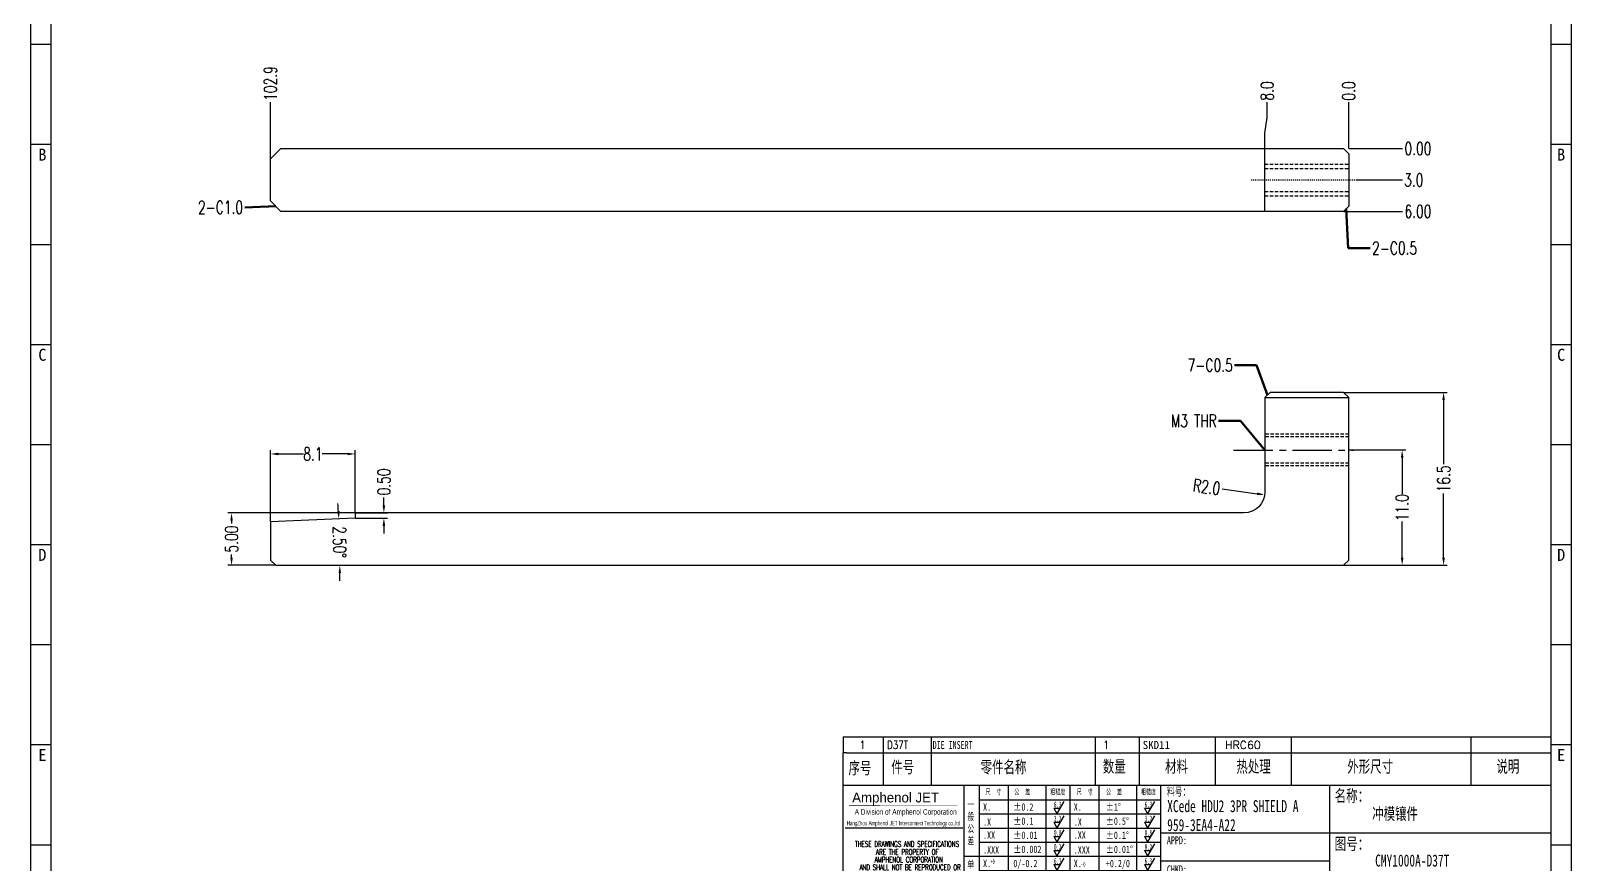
# Model space of a CAD drawing. Header units: millimetres. Extents: x -2852 to 5627, y -2271 to 1849.
# Drawn here: x -459.4 to -312.4, y -1203.4 to -1123.9 of the extents above; entities that cross this region are included whole.
import ezdxf
from ezdxf.enums import TextEntityAlignment as Align

# ---------------------------------------------------------------- set-up
doc = ezdxf.new("R2010")
doc.units = ezdxf.units.MM
doc.header["$PDSIZE"] = 3
doc.linetypes.add('CENTER2', pattern=[1.125, 0.75, -0.125, 0.125, -0.125])
doc.linetypes.add('DASHED2', pattern=[9.525, 6.35, -3.175])
for name, color, linetype in [('1', 7, 'Continuous'), ('11', 4, 'DASHED2'), ('41', 1, 'Continuous'), ('51', 1, 'CENTER2')]:
    doc.layers.add(name, color=color, linetype=linetype)
doc.styles.add('CH', font='仿宋_GB2312_0.ttf')
doc.styles.add('jet02', font='simplex.shx', dxfattribs={"width": 0.7})
doc.styles.add('SIMPLEX', font='SIMPLEX')
doc.styles.get("Standard").update_dxf_attribs({"font": '仿宋_GB2312_0.ttf', "width": 0.7})
doc.styles.add('TEXTSTYLE_1', font='TRIUMB.TTF')
doc.styles.add('TEXTSTYLE_2', font='TRIUM.TTF')
doc.styles.add('tk', font='', dxfattribs={"width": 0.7})
doc.styles.add('tk 2', font='仿宋_GB2312_0.ttf', dxfattribs={"width": 0.65})
doc.styles.add('tk 4', font='simplex.shx', dxfattribs={"width": 0.65, "bigfont": 'bigfont.shx'})
doc.styles.get('tk').set_extended_font_data('NSimSun')
doc.dimstyles.new('jet02', dxfattribs={"dimtxt": 3.5, "dimasz": 2.1, "dimexe": 1, "dimexo": 0, "dimgap": 0.5, "dimtad": 0, "dimtoh": 1, "dimdec": 3, "dimzin": 9, "dimdsep": 46, "dimtxsty": 'jet02', "dimcen": 0, "dimclrt": 256, "dimazin": 2, "dimtfac": 1, "dimtdec": 3, "dimtofl": 0, "dimtmove": 0, "dimatfit": 1, "dimfxl": 0, "dimarcsym": 0})

# ---------------------------------------------------------------- blocks, each defined once
blk = doc.blocks.new('A3-N')
at = {"layer": '1', "color": 1}
for p, q in [((0, 0), (0, 296.73)), ((0, 296.73), (420, 296.73)), ((21.82, 291.27), (21.82, 296.73)), ((49.09, 291.27), (49.09, 296.73)), ((76.36, 291.27), (76.36, 296.73)), ((103.64, 291.27), (103.64, 296.73)), ((103.64, 291.27), (103.64, 296.73)), ((103.64, 291.27), (103.64, 296.73)), ((130.91, 291.27), (130.91, 296.73)), ((158.18, 291.27), (158.18, 296.73)), ((185.45, 291.27), (185.45, 296.73)), ((212.73, 291.27), (212.73, 296.73)), ((240, 291.27), (240, 296.73)), ((267.27, 291.27), (267.27, 296.73)), ((294.55, 291.27), (294.55, 296.73)), ((321.82, 291.27), (321.82, 296.73)), ((349.09, 291.27), (349.09, 296.73)), ((376.36, 291.27), (376.36, 296.73)), ((403.64, 291.27), (403.64, 296.73)), ((420, 296.73), (420, 1)), ((5.45, 269.45), (0, 269.45)), ((420, 269.45), (414.55, 269.45)), ((5.45, 242.18), (0, 242.18)), ((420, 242.18), (414.55, 242.18)), ((5.45, 214.91), (0, 214.91)), ((420, 214.91), (414.55, 214.91)), ((5.45, 187.64), (0, 187.64)), ((420, 187.64), (414.55, 187.64)), ((5.45, 160.36), (0, 160.36)), ((420, 160.36), (414.55, 160.36)), ((5.45, 133.09), (0, 133.09)), ((420, 133.09), (414.55, 133.09)), ((5.45, 105.82), (0, 105.82)), ((420, 105.82), (414.55, 105.82)), ((5.45, 78.55), (0, 78.55)), ((420, 78.55), (414.55, 78.55)), ((5.45, 51.27), (0, 51.27)), ((420, 51.27), (414.55, 51.27)), ((222.45, 49.09), (221.45, 49.09)), ((221.45, 49.09), (221.45, 40.36)), ((222.45, 49.09), (414.55, 49.09)), ((232.36, 49.09), (232.36, 40.36)), ((245.45, 49.09), (245.45, 40.36)), ((290.18, 49.09), (290.18, 40.36)), ((302.18, 49.09), (302.18, 40.36)), ((322.91, 49.09), (322.91, 40.36)), ((343.64, 49.09), (343.64, 40.36)), ((392.73, 40.36), (392.73, 49.09)), ((258.55, 40.36), (258.55, 5.44)), ((266.45, 40.36), (266.45, 5.44)), ((276.78, 40.36), (276.78, 5.45)), ((291.18, 40.36), (291.18, 5.45)), ((301.51, 40.37), (301.51, 5.46)), ((308.01, 40.36), (308.01, 5.45)), ((354.09, 40.36), (354.09, 5.45)), ((308.01, 32.39), (258.55, 32.39)), ((308.01, 28.54), (258.55, 28.54)), ((414.55, 27.27), (308.01, 27.27)), ((5.45, 24), (0, 24)), ((308.01, 24.69), (258.55, 24.69)), ((420, 24), (414.55, 24)), ((308.01, 16.99), (258.55, 16.99)), ((354.09, 19.63), (308.01, 19.63)), ((308.01, 13.14), (258.55, 13.14)), ((414.55, 16.36), (354.09, 16.36)), ((374.55, 16.36), (374.55, 5.45)), ((384.55, 16.36), (384.55, 5.45)), ((394.55, 16.36), (394.55, 5.45)), ((404.55, 16.36), (404.55, 5.45)), ((308.01, 9.29), (258.55, 9.29)), ((308.01, 11.99), (354.09, 11.99)), ((372.51, 12.49), (362.69, 11.5)), ((362.69, 11.5), (362.69, 8.23)), ((372.51, 12.49), (372.51, 7.25)), ((414.55, 12), (374.55, 12)), ((21.82, 0), (21.82, 5.45)), ((49.09, 0), (49.09, 5.45)), ((76.36, 0), (76.36, 5.45)), ((103.64, 0), (103.64, 5.45)), ((130.91, 0), (130.91, 5.45)), ((158.18, 0), (158.18, 5.45)), ((185.45, 0), (185.45, 5.45)), ((212.73, 0), (212.73, 5.45)), ((240, 0), (240, 5.45)), ((267.27, 0), (267.27, 5.45)), ((294.55, 0), (294.55, 5.45)), ((321.82, 0), (321.82, 5.45)), ((349.09, 0), (349.09, 5.45)), ((372.51, 7.25), (362.69, 8.23)), ((376.36, 0), (376.36, 5.45)), ((403.64, 0), (403.64, 5.45)), ((1, 0), (0, 0)), ((420, 0), (1, 0)), ((420, 0), (420, 1))]:
    blk.add_line(p, q, dxfattribs=at)
at = {"layer": '1'}
for p, q in [((414.55, 278.18), (414.55, 284.73)), ((221.45, 40.36), (221.45, 5.45)), ((221.45, 40.36), (414.55, 40.36)), ((221.45, 40.36), (414.55, 40.36)), ((254.41, 40.36), (254.41, 5.45)), ((283.28, 40.36), (283.28, 5.45)), ((308.01, 36.24), (258.55, 36.24)), ((222.08, 28.67), (254.12, 28.67)), ((308.01, 20.84), (254.41, 20.84))]:
    blk.add_line(p, q, dxfattribs=at)
at = {"layer": '1', "color": 1, "ltscale": 0.05}
for p, q in [((278.93, 34.04), (279.79, 32.56)), ((278.93, 34.04), (280.65, 34.04)), ((281.68, 35.84), (279.79, 32.56)), ((303.66, 34.05), (304.52, 32.56)), ((303.66, 34.05), (305.38, 34.05)), ((306.41, 35.84), (304.52, 32.56)), ((278.93, 30.19), (279.79, 28.71)), ((278.93, 30.19), (280.65, 30.19)), ((281.68, 31.99), (279.79, 28.71)), ((303.66, 30.2), (305.38, 30.2)), ((303.66, 30.2), (304.52, 28.71)), ((306.41, 31.99), (304.52, 28.71)), ((278.93, 26.34), (279.79, 24.86)), ((278.93, 26.34), (280.65, 26.34)), ((281.68, 28.14), (279.79, 24.86)), ((303.66, 26.35), (304.52, 24.86)), ((303.66, 26.35), (305.38, 26.35)), ((306.41, 28.14), (304.52, 24.86)), ((278.93, 22.49), (280.65, 22.49)), ((278.93, 22.49), (279.79, 21.01)), ((281.68, 24.29), (279.79, 21.01)), ((303.66, 22.5), (305.38, 22.5)), ((303.66, 22.5), (304.52, 21.01)), ((306.41, 24.29), (304.52, 21.01)), ((278.93, 18.66), (279.79, 17.17)), ((278.93, 18.66), (280.65, 18.66)), ((281.68, 20.45), (279.79, 17.17)), ((303.66, 18.66), (304.52, 17.18)), ((303.66, 18.66), (305.38, 18.66)), ((306.41, 20.46), (304.52, 17.18)), ((278.93, 14.81), (280.65, 14.81)), ((278.93, 14.81), (279.79, 13.32)), ((281.68, 16.6), (279.79, 13.32)), ((281.68, 12.75), (279.79, 9.47)), ((303.66, 14.81), (305.38, 14.81)), ((303.66, 14.81), (304.52, 13.33)), ((306.41, 16.61), (304.52, 13.33)), ((306.41, 12.76), (304.52, 9.48)), ((278.93, 10.96), (279.79, 9.47)), ((278.93, 10.96), (280.65, 10.96)), ((281.68, 8.9), (279.79, 5.62)), ((303.66, 10.96), (304.52, 9.48)), ((303.66, 10.96), (305.38, 10.96)), ((306.41, 8.91), (304.52, 5.63)), ((278.93, 7.11), (279.79, 5.62)), ((278.93, 7.11), (280.65, 7.11)), ((303.66, 7.11), (305.38, 7.11)), ((303.66, 7.11), (304.52, 5.63))]:
    blk.add_line(p, q, dxfattribs=at)
at = {"layer": '1', "color": 1, "ltscale": 0.1}
for p, q in [((358.01, 13.02), (358.01, 6.71)), ((354.86, 9.87), (361.17, 9.87)), ((362.03, 9.87), (373.54, 9.87))]:
    blk.add_line(p, q, dxfattribs=at)
at = {"layer": '1'}
blk.add_lwpolyline([(221.45, 5.45), (414.55, 5.45), (414.55, 291.27), (5.45, 291.27), (5.45, 5.45), (414.55, 5.45)], dxfattribs=at)
at = {"layer": '1', "color": 7, "linetype": 'Continuous', "const_width": 0.123}
blk.add_lwpolyline([(223.11, 34.74), (252.6, 34.76)], dxfattribs=at)
at = {"layer": '1', "color": 1}
for radius in [2.62, 1.64]:
    blk.add_circle((358.01, 9.87), radius, dxfattribs=at)
at = {"layer": '41'}
for p, q in [((27.27, 291.27), (27.27, 269.45)), ((60, 291.27), (60, 269.45)), ((81.82, 291.27), (81.82, 269.45)), ((103.82, 291.27), (103.82, 269.45)), ((125.82, 291.27), (125.82, 269.45)), ((147.82, 291.27), (147.82, 269.45)), ((169.82, 291.27), (169.82, 269.45)), ((191.82, 291.27), (191.82, 269.45)), ((213.82, 291.27), (213.82, 269.45)), ((235.82, 291.27), (235.82, 269.45)), ((257.82, 291.27), (257.82, 269.45)), ((279.82, 291.27), (279.82, 269.45)), ((301.82, 291.27), (301.82, 269.45)), ((323.82, 291.27), (323.82, 269.45)), ((345.82, 291.27), (345.82, 269.45)), ((367.82, 291.27), (367.82, 269.45)), ((367.82, 285.82), (5.45, 285.82)), ((367.82, 280.36), (5.45, 280.36)), ((367.82, 274.91), (5.45, 274.91)), ((414.55, 269.45), (5.45, 269.45))]:
    blk.add_line(p, q, dxfattribs=at)
at = {"layer": '1', "color": 1}
for s, p in [('1', (29.64, 295.11)), ('2', (84.18, 295.11)), ('3', (138.73, 295.11)), ('4', (193.27, 295.11)), ('5', (247.82, 295.11)), ('6', (302.36, 295.11)), ('7', (356.91, 295.11)), ('8', (411.45, 295.11)), ('1', (30.53, 4.11)), ('2', (85.08, 4.11)), ('3', (139.62, 4.11)), ('4', (194.17, 4.11)), ('5', (248.72, 4.11)), ('6', (303.26, 4.11)), ('7', (357.81, 4.11)), ('8', (412.35, 4.11))]:
    blk.add_text(s, height=3.27, dxfattribs=at).set_placement(p, align=Align.TOP_CENTER)
at = {"layer": '1', "style": 'tk', "width": 0.7}
for s, p in [('投单日期:', (16.36, 288.55)), ('工    序:', (70.91, 288.55)), ('备注：', (375.51, 288.55)), ('交    期:', (16.36, 283.09)), ('预估工时:', (70.91, 283.09)), ('加工代码:', (16.36, 277.64)), ('实际工时:', (70.91, 277.64)), ('数    量:', (16.36, 272.18)), ('工序交期:', (70.91, 272.18))]:
    blk.add_text(s, height=2.727, dxfattribs=at).set_placement(p, align=Align.MIDDLE)
at = {"layer": '1', "color": 1}
for s, p in [('A', (2.04, 268.36)), ('B', (2.04, 213.82)), ('C', (2.04, 159.27)), ('D', (2.04, 104.73)), ('E', (2.04, 50.18))]:
    blk.add_text(s, height=3.27, dxfattribs=at).set_placement(p, align=Align.TOP_LEFT)
for s, p in [('A', (418.37, 268.36)), ('B', (418.37, 213.82)), ('C', (418.37, 159.27)), ('D', (418.37, 104.73)), ('E', (418.37, 50.18))]:
    blk.add_text(s, height=3.27, dxfattribs=at).set_placement(p, align=Align.TOP_RIGHT)
at = {"layer": '1', "color": 1, "style": 'tk 2', "width": 0.7}
for s, height, p in [('序号', 3.273, (222.96, 43.34)), ('件号', 3.273, (234.62, 43.61)), ('零件名称', 3.273, (258.97, 43.61)), ('数量', 3.273, (292.3, 43.78)), ('材料', 3.273, (309.27, 43.78)), ('热处理', 3.273, (328.71, 43.78)), ('外形尺寸', 3.273, (358.94, 43.78)), ('说明', 3.273, (399.61, 43.78)), ('料号：', 2.182, (309.77, 37.46)), ('名称：', 3.273, (355.52, 35.79)), ('图号：', 3.273, (355.52, 22.7)), ('比 例', 2.182, (376.69, 13.18)), ('页 码', 2.182, (386.85, 13.18)), ('版 次', 2.182, (396.31, 13.18)), ('单位', 2.182, (407.35, 13.18))]:
    blk.add_text(s, height=height, dxfattribs=at).set_placement(p)
at = {"layer": '1', "color": 7, "linetype": 'Continuous', "style": 'TEXTSTYLE_1'}
blk.add_text('Amphenol JET', height=2.7, dxfattribs=at).set_placement((223.96, 35.61))
at = {"layer": '1', "color": 7, "linetype": 'Continuous'}
for s, height, style, width, p in [('A Division of Amphenol Corporation', 1.5, 'TEXTSTYLE_2', 0.7, (224.64, 32.29)), ('HangZhou Amphenol JET Interconnect Technology co.,ltd ', 1.2, 'TEXTSTYLE_2', 0.6, (222.47, 29.36)), ('THESE DRAWINGS AND SPECIFICATIONS', 1.5, 'tk 4', 0.6, (224.73, 23.52)), ('ARE THE PROPERTY OF', 1.5, 'tk 4', 0.6, (230.45, 21.35)), ('AND SHALL NOT BE REPRODUCED OR', 1.5, 'tk 4', 0.6, (225.95, 17.17)), ('AMPHENOL CORPORATION', 1.5, 'tk 4', 0.6, (230.04, 19.27)), ('THE MANUFACTURE OR SALE OF APPARATUS', 1.5, 'tk 4', 0.6, (223.5, 12.92)), ('COPIED OR USED AS THE BASIS FOR', 1.5, 'tk 4', 0.6, (225.54, 15.02)), ('WITHOUT THE WRITTEN PERMISSION OF', 1.5, 'tk 4', 0.6, (224.73, 10.67)), ('AMPHENOL CORPORATION.', 1.5, 'tk 4', 0.6, (229.63, 8.4))]:
    blk.add_text(s, height=height, dxfattribs=dict(at, style=style, width=width)).set_placement(p)
at = {"layer": '1', "color": 1, "style": 'tk 2', "width": 0.7}
for s, p in [('X.', (259.64, 34.37)), ('%%P0.2', (267.9, 34.37)), ('X.', (284.37, 34.37)), ('%%P1%%D', (293.12, 34.37)), ('.X', (259.64, 30.28)), ('%%P0.1', (267.9, 30.52)), ('.X', (284.37, 30.28)), ('%%P0.5%%D', (293.12, 30.52)), ('.XX', (259.64, 26.71)), ('%%P0.01', (267.9, 26.67)), ('.XX', (284.37, 26.71)), ('%%P0.1%%D', (293.12, 26.67)), ('.XXX', (259.64, 22.68)), ('%%P0.002', (267.9, 22.82)), ('.XXX', (284.37, 22.68)), ('%%P0.01%%D', (293.12, 22.82)), ('X.', (259.64, 18.97)), ('0/-0.2', (267.9, 18.97)), ('X.', (284.37, 18.97)), ('+0.2/0', (293.12, 18.97)), ('.X', (259.64, 14.88)), ('0/-0.1', (267.9, 15.12)), ('.X', (284.37, 14.88)), ('+0.1/0', (293.12, 15.12)), ('.XX', (259.64, 11.31)), ('0/-0.01', (267.9, 11.27)), ('0/-0.002', (267.9, 7.42)), ('.XX', (284.37, 11.31)), ('+0.01/0', (293.12, 11.27)), ('+0.002/0', (293.12, 7.42)), ('.XXX', (259.64, 7.28)), ('.XXX', (284.37, 7.28))]:
    blk.add_text(s, height=2, dxfattribs=at).set_placement(p, align=Align.MIDDLE_LEFT)
at = {"layer": '1', "color": 1, "ltscale": 0.05, "style": 'tk 2', "width": 0.5}
for s, p in [('6.3', (279.01, 34.26)), ('6.3', (303.74, 34.27)), ('3.2', (279.01, 30.41)), ('3.2', (303.74, 30.42)), ('0.8', (279.01, 26.56)), ('0.8', (303.74, 26.57)), ('0.2', (279.01, 22.71)), ('0.2', (303.74, 22.72)), ('6.3', (279.01, 18.87)), ('6.3', (303.74, 18.88)), ('3.2', (279.01, 15.02)), ('0.8', (279.01, 11.17)), ('3.2', (303.74, 15.03)), ('0.8', (303.74, 11.18)), ('0.2', (279.01, 7.32)), ('0.2', (303.74, 7.33))]:
    blk.add_text(s, height=1.6, dxfattribs=at).set_placement(p)
at = {"layer": '1', "style": 'tk 2', "width": 0.7}
for s, p in [('APPD:', (309.77, 24.21)), ('CHKD:', (309.77, 16.27)), ('DR:', (309.77, 8.35))]:
    blk.add_text(s, height=2.182, dxfattribs=at).set_placement(p)
at = {"layer": '1', "color": 7, "style": 'tk 2', "width": 0.7}
blk.add_text('MM', height=2.182, dxfattribs=at).set_placement((408.31, 7.75))
at = {"layer": '1', "color": 1, "ltscale": 0.05, "char_height": 1.5, "width": 6.3627, "attachment_point": 1, "style": 'tk 2'}
for s, insert in [('尺  寸', (260.31, 39.25)), ('公  差', (268.17, 39.25)), ('粗糙度', (277.98, 39.25)), ('尺  寸', (285.2, 39.25)), ('公  差', (293.18, 39.25)), ('粗糙度', (302.71, 39.26))]:
    blk.add_mtext(s, dxfattribs=dict(at, insert=insert))
at = {"layer": '1', "ltscale": 0.05, "char_height": 2, "width": 2.5195, "attachment_point": 1, "style": 'tk 2'}
for s, insert in [('一般公差', (255.39, 36.11)), ('单侧公差', (255.39, 19.71))]:
    blk.add_mtext(s, dxfattribs=dict(at, insert=insert))
at = {"layer": '1', "color": 1, "ltscale": 0.05, "char_height": 1.2, "width": 5.1396, "attachment_point": 1, "line_spacing_factor": 0.8, "style": 'tk 2'}
for s, insert in [('+0', (261.58, 20.13)), ('-0', (286.31, 19.33)), ('+0', (261.88, 16.09)), ('-0', (286.61, 15.29)), ('+0', (262.79, 12.45)), ('+0', (263.87, 8.44)), ('-0', (287.51, 11.65)), ('-0', (288.59, 7.64))]:
    blk.add_mtext(s, dxfattribs=dict(at, insert=insert))
at = {"layer": '1', "style": 'tk 2', "width": 0.7}
for tag, p in [('PATR-NO1', (309.84, 32.96)), ('TITLE', (365.74, 30.9)), ('PATR-NO2', (309.84, 27.81)), ('DWG-NO:', (366.54, 18.14))]:
    blk.add_attdef(tag, p, '', height=3.27, dxfattribs=at)
at = {"layer": '1', "color": 1, "style": 'tk 2', "width": 0.7}
for tag, p in [('DRAW', (314.55, 7.27)), ('DATE', (334.72, 7.32))]:
    blk.add_attdef(tag, p, '', height=3.49, dxfattribs=at)
at = {"layer": '1', "style": 'tk 2', "width": 0.7}
for tag, p in [('SCALE', (376.55, 8.73)), ('SHEET', (386.6, 8.72)), ('REV', (397.38, 8.73))]:
    blk.add_attdef(tag, text='', height=2.18, dxfattribs=at).set_placement(p, align=Align.MIDDLE_LEFT)
blk = doc.blocks.new('FB3')
at = {"layer": '1', "color": 1}
for p, q in [((0, 4.36), (193.09, 4.36)), ((0, 4.36), (0, 0)), ((10.91, 4.36), (10.91, 0)), ((24, 4.36), (24, 0)), ((68.73, 4.36), (68.73, 0)), ((80.73, 4.36), (80.73, 0)), ((101.45, 4.36), (101.45, 0)), ((122.18, 4.36), (122.18, 0)), ((171.27, 0), (171.27, 4.36))]:
    blk.add_line(p, q, dxfattribs=at)
at = {"layer": '1'}
for tag, style, p in [('ITEM', 'SIMPLEX', (4.36, 2.18)), ('PARTNO', 'SIMPLEX', (12, 2.18)), ('QTY', 'SIMPLEX', (74.18, 2.18)), ('MATL', 'CH', (81.72, 2.18)), ('FINISH', 'SIMPLEX', (104.17, 2.18)), ('SPEC', 'SIMPLEX', (130.91, 2.18)), ('REMARK', 'SIMPLEX', (174.06, 2.18))]:
    blk.add_attdef(tag, text='', height=2.18, dxfattribs=dict(at, style=style)).set_placement(p, align=Align.MIDDLE_LEFT)
at = {"layer": '1', "style": 'tk', "width": 0.7}
blk.add_attdef('DIE', text='', height=2.18, dxfattribs=at).set_placement((24.43, 2.18), align=Align.MIDDLE_LEFT)
blk = doc.blocks.new('*D3376')
at = {"layer": '41', "ltscale": 0.05}
blk.add_line((581.56, -3587.55), (586.69, -3587.55), dxfattribs=at)
at = {"layer": 'Defpoints', "color": 0, "ltscale": 0.05}
for p in [(581.56, -3587.55), (581.56, -3587.55), (586.69, -3587.55)]:
    blk.add_point(p, dxfattribs=at)
at = {"layer": '41', "ltscale": 0.05, "insert": (588.17, -3587.55), "char_height": 1.225, "attachment_point": 5, "style": 'jet02'}
blk.add_mtext('0.00', dxfattribs=at)
blk = doc.blocks.new('*D3377')
at = {"layer": '41', "ltscale": 0.05}
blk.add_line((581.06, -3593.55), (586.69, -3593.55), dxfattribs=at)
at = {"layer": 'Defpoints', "color": 0, "ltscale": 0.05}
for p in [(581.56, -3587.55), (581.06, -3593.55), (586.69, -3593.55)]:
    blk.add_point(p, dxfattribs=at)
at = {"layer": '41', "ltscale": 0.05, "insert": (588.17, -3593.55), "char_height": 1.225, "attachment_point": 5, "style": 'jet02'}
blk.add_mtext('6.00', dxfattribs=at)
blk = doc.blocks.new('*D3378')
at = {"layer": '41', "ltscale": 0.05}
blk.add_line((582.28, -3590.55), (586.69, -3590.55), dxfattribs=at)
at = {"layer": 'Defpoints', "color": 0, "ltscale": 0.05}
for p in [(581.56, -3587.55), (582.28, -3590.55), (586.69, -3590.55)]:
    blk.add_point(p, dxfattribs=at)
at = {"layer": '41', "ltscale": 0.05, "insert": (587.77, -3590.55), "char_height": 1.225, "attachment_point": 5, "style": 'jet02'}
blk.add_mtext('3.0', dxfattribs=at)
blk = doc.blocks.new('*D3379')
at = {"layer": '41', "ltscale": 0.05}
blk.add_line((581.56, -3587.55), (581.56, -3583.13), dxfattribs=at)
at = {"layer": 'Defpoints', "color": 0, "ltscale": 0.05}
for p in [(581.56, -3583.13), (581.56, -3587.55), (581.56, -3587.55)]:
    blk.add_point(p, dxfattribs=at)
at = {"layer": '41', "ltscale": 0.05, "insert": (581.56, -3582.06), "char_height": 1.225, "attachment_point": 5, "rotation": 90, "style": 'jet02'}
blk.add_mtext('0.0', dxfattribs=at)
blk = doc.blocks.new('*D3380')
at = {"layer": '41', "ltscale": 0.05}
blk.add_line((478.66, -3588.55), (478.66, -3583.13), dxfattribs=at)
at = {"layer": 'Defpoints', "color": 0, "ltscale": 0.05}
for p in [(478.66, -3583.13), (581.56, -3587.55), (478.66, -3588.55)]:
    blk.add_point(p, dxfattribs=at)
at = {"layer": '41', "ltscale": 0.05, "insert": (478.66, -3581.35), "char_height": 1.225, "attachment_point": 5, "rotation": 90, "style": 'jet02'}
blk.add_mtext('102.9', dxfattribs=at)
blk = doc.blocks.new('*D3381')
at = {"layer": '41', "ltscale": 0.05}
for p, q in [((573.78, -3584.6), (573.78, -3583.13)), ((573.56, -3586.07), (573.78, -3584.6)), ((573.56, -3587.55), (573.56, -3586.07))]:
    blk.add_line(p, q, dxfattribs=at)
at = {"layer": 'Defpoints', "color": 0, "ltscale": 0.05}
for p in [(573.78, -3583.13), (573.56, -3587.55), (581.56, -3587.55)]:
    blk.add_point(p, dxfattribs=at)
at = {"layer": '41', "ltscale": 0.05, "insert": (573.78, -3582.06), "char_height": 1.225, "attachment_point": 5, "rotation": 90, "style": 'jet02'}
blk.add_mtext('8.0', dxfattribs=at)
blk = doc.blocks.new('*D3382')
at = {"layer": '41', "ltscale": 0.05}
for p, q in [((581.06, -3610.81), (590.97, -3610.81)), ((590.62, -3611.55), (590.62, -3617.66)), ((590.62, -3626.58), (590.62, -3620.46)), ((581.06, -3627.31), (590.97, -3627.31))]:
    blk.add_line(p, q, dxfattribs=at)
for points in [[(590.49, -3611.55), (590.74, -3611.55), (590.62, -3610.81)], [(590.49, -3626.58), (590.74, -3626.58), (590.62, -3627.31)]]:
    blk.add_solid(points, dxfattribs=at)
at = {"layer": 'Defpoints', "color": 0, "ltscale": 0.05}
for p in [(581.06, -3610.81), (581.06, -3627.31), (590.62, -3627.31)]:
    blk.add_point(p, dxfattribs=at)
at = {"layer": '41', "ltscale": 0.05, "insert": (590.62, -3619.06), "char_height": 1.225, "attachment_point": 5, "rotation": 90, "style": 'jet02'}
blk.add_mtext('16.5', dxfattribs=at)
blk = doc.blocks.new('*D3383')
at = {"layer": '41', "ltscale": 0.05}
for p, q in [((581.56, -3616.31), (587.01, -3616.31)), ((586.66, -3617.05), (586.66, -3620.49)), ((586.66, -3626.58), (586.66, -3623.13)), ((581.06, -3627.31), (587.01, -3627.31))]:
    blk.add_line(p, q, dxfattribs=at)
for points in [[(586.54, -3617.05), (586.79, -3617.05), (586.66, -3616.31)], [(586.54, -3626.58), (586.79, -3626.58), (586.66, -3627.31)]]:
    blk.add_solid(points, dxfattribs=at)
at = {"layer": 'Defpoints', "color": 0, "ltscale": 0.05}
for p in [(581.56, -3616.31), (581.06, -3627.31), (586.66, -3627.31)]:
    blk.add_point(p, dxfattribs=at)
at = {"layer": '41', "ltscale": 0.05, "insert": (586.66, -3621.81), "char_height": 1.225, "attachment_point": 5, "rotation": 90, "style": 'jet02'}
blk.add_mtext('11.0', dxfattribs=at)
blk = doc.blocks.new('*D3384')
at = {"layer": '41', "ltscale": 0.05}
blk.add_line((569.5, -3620.03), (572.82, -3620.48), dxfattribs=at)
blk.add_solid([(572.83, -3620.36), (572.8, -3620.61), (573.54, -3620.58)], dxfattribs=at)
at = {"layer": 'Defpoints', "color": 0, "ltscale": 0.05}
for p in [(571.56, -3620.31), (573.54, -3620.58)]:
    blk.add_point(p, dxfattribs=at)
at = {"layer": '41', "ltscale": 0.05, "insert": (568.01, -3619.83), "char_height": 1.225, "attachment_point": 5, "rotation": 352.2422, "style": 'jet02'}
blk.add_mtext('R2.0', dxfattribs=at)
blk = doc.blocks.new('*D3385')
at = {"layer": '41', "ltscale": 0.05}
for p, q in [((478.66, -3623.17), (478.66, -3616.34)), ((479.4, -3616.69), (481.82, -3616.69)), ((486.03, -3616.69), (483.6, -3616.69)), ((486.76, -3622.31), (486.76, -3616.34))]:
    blk.add_line(p, q, dxfattribs=at)
for points in [[(479.4, -3616.57), (479.4, -3616.81), (478.66, -3616.69)], [(486.03, -3616.57), (486.03, -3616.81), (486.76, -3616.69)]]:
    blk.add_solid(points, dxfattribs=at)
at = {"layer": 'Defpoints', "color": 0, "ltscale": 0.05}
for p in [(478.66, -3616.69), (478.66, -3623.17), (486.76, -3622.31)]:
    blk.add_point(p, dxfattribs=at)
at = {"layer": '41', "ltscale": 0.05, "insert": (482.71, -3616.69), "char_height": 1.225, "attachment_point": 5, "style": 'jet02'}
blk.add_mtext('8.1', dxfattribs=at)
blk = doc.blocks.new('*D3386')
at = {"layer": '41', "ltscale": 0.05}
for p, q in [((489.49, -3621.58), (489.49, -3620.84)), ((486.76, -3622.31), (489.84, -3622.31)), ((486.76, -3622.81), (489.84, -3622.81)), ((489.49, -3623.55), (489.49, -3624.28))]:
    blk.add_line(p, q, dxfattribs=at)
for points in [[(489.36, -3621.58), (489.61, -3621.58), (489.49, -3622.31)], [(489.36, -3623.55), (489.61, -3623.55), (489.49, -3622.81)]]:
    blk.add_solid(points, dxfattribs=at)
at = {"layer": 'Defpoints', "color": 0, "ltscale": 0.05}
for p in [(486.76, -3622.31), (486.76, -3622.81), (489.49, -3622.31)]:
    blk.add_point(p, dxfattribs=at)
at = {"layer": '41', "ltscale": 0.05, "insert": (489.49, -3619.36), "char_height": 1.225, "attachment_point": 5, "rotation": 90, "style": 'jet02'}
blk.add_mtext('0.50', dxfattribs=at)
blk = doc.blocks.new('*D3387')
at = {"layer": '41', "ltscale": 0.05}
for p, q in [((486.76, -3622.31), (474.6, -3622.31)), ((474.95, -3623.05), (474.95, -3623.33)), ((474.95, -3626.58), (474.95, -3626.29)), ((479.16, -3627.31), (474.6, -3627.31))]:
    blk.add_line(p, q, dxfattribs=at)
for points in [[(474.83, -3623.05), (475.07, -3623.05), (474.95, -3622.31)], [(474.83, -3626.58), (475.07, -3626.58), (474.95, -3627.31)]]:
    blk.add_solid(points, dxfattribs=at)
at = {"layer": 'Defpoints', "color": 0, "ltscale": 0.05}
for p in [(486.76, -3622.31), (474.95, -3627.31), (479.16, -3627.31)]:
    blk.add_point(p, dxfattribs=at)
at = {"layer": '41', "ltscale": 0.05, "insert": (474.95, -3624.81), "char_height": 1.225, "attachment_point": 5, "rotation": 90, "style": 'jet02'}
blk.add_mtext('5.00', dxfattribs=at)
blk = doc.blocks.new('*D3388')
at = {"layer": '41', "ltscale": 0.05}
for start, end in [(2.9145, 3.3291), (359.1709, 359.5855)]:
    blk.add_arc((383.69, -3627.31), 101.59, start, end, dxfattribs=at)
for points in [[(485.27, -3622.14), (485.03, -3622.15), (485.19, -3622.88)], [(485.16, -3628.05), (485.4, -3628.05), (485.28, -3627.31)]]:
    blk.add_solid(points, dxfattribs=at)
at = {"layer": 'Defpoints', "color": 0, "ltscale": 0.05}
for p in [(478.66, -3623.17), (486.76, -3622.81), (485.27, -3625.84), (479.16, -3627.31), (581.06, -3627.31)]:
    blk.add_point(p, dxfattribs=at)
at = {"layer": '41', "ltscale": 0.05, "insert": (485.26, -3625.1), "char_height": 1.225, "attachment_point": 5, "rotation": 271.25, "style": 'jet02'}
blk.add_mtext('2.50°', dxfattribs=at)

msp = doc.modelspace()

# ---------------------------------------------------------------- linework, layer by layer
at = {"layer": '1', "ltscale": 0.05}
for p, q in [((-341.6458, -1141.1169), (-341.6458, -1135.1169)), ((-341.6458, -1158.8832), (-333.6458, -1158.8832))]:
    msp.add_line(p, q, dxfattribs=at)
msp.add_lwpolyline([(-333.6458, -1135.6169), (-333.6458, -1140.6169), (-334.1458, -1141.1169), (-435.5458, -1141.1169), (-436.5458, -1140.1169), (-436.5458, -1136.1169), (-435.5458, -1135.1169), (-334.1458, -1135.1169)], close=True, dxfattribs=at)
msp.add_lwpolyline([(-333.6458, -1158.8832), (-334.1458, -1158.3832), (-341.1458, -1158.3832), (-341.6458, -1158.8832), (-341.6458, -1167.8832, -0.41421356), (-343.6458, -1169.8832), (-428.4458, -1169.8832), (-428.4458, -1170.3832), (-436.5458, -1170.7368), (-436.5458, -1174.3832), (-436.0458, -1174.8832), (-334.1458, -1174.8832), (-333.6458, -1174.3832)], format="xyb", close=True, dxfattribs=at)
at = {"layer": '11', "color": 3, "ltscale": 0.05}
for p, q in [((-341.6458, -1136.6169), (-333.6458, -1136.6169)), ((-341.6458, -1139.6169), (-333.6458, -1139.6169))]:
    msp.add_line(p, q, dxfattribs=at)
at = {"layer": '11', "ltscale": 0.05}
for p, q in [((-341.6458, -1137.0169), (-333.6458, -1137.0169)), ((-341.6458, -1139.2169), (-333.6458, -1139.2169))]:
    msp.add_line(p, q, dxfattribs=at)
for points in [[(-333.6458, -1162.3832), (-341.6458, -1162.3832)], [(-333.6458, -1162.6332), (-341.6458, -1162.6332)], [(-333.6458, -1165.1332), (-341.6458, -1165.1332)], [(-333.6458, -1165.3832), (-341.6458, -1165.3832)]]:
    msp.add_lwpolyline(points, dxfattribs=at)
at = {"layer": '41', "ltscale": 0.05}
msp.add_line((-333.6458, -1158.8832), (-333.6458, -1158.8832), dxfattribs=at)
at = {"layer": '51', "ltscale": 0.05}
msp.add_line((-342.9639, -1138.1169), (-332.9283, -1138.1169), dxfattribs=at)
at = {"layer": '51', "ltscale": 5}
msp.add_lwpolyline([(-344.6305, -1163.8832), (-333.1991, -1163.8832)], dxfattribs=at)

# ---------------------------------------------------------------- block references
at = {"layer": '1', "ltscale": 0.05, "xscale": 0.3500000000000227, "yscale": 0.3500000000000227, "zscale": 0.3500000000000227}
msp.add_blockref('A3-N', (-459.4145, -1209.9672), dxfattribs=at).add_auto_attribs({'DWG-NO:': 'CMY1000A-D37T', 'TITLE': '冲模镶件', 'REV': 'A', 'SHEET': '1 / 1', 'DRAW': 'tlr', 'DATE': '2019-01-16', 'PATR-NO1': 'XCede HDU2 3PR SHIELD A', 'PATR-NO2': '959-3EA4-A22', 'SCALE': '1 : 1'})
at = {"layer": '1', "ltscale": 0.05}
ref = msp.add_blockref('FB3', (-381.9054, -1192.7854), dxfattribs=dict(at, xscale=0.3500000000000227, yscale=0.3500000000000227, zscale=0.3500000000000227))
ref.add_attrib('PARTNO', 'D37T', dxfattribs={"height": 0.76364, "style": 'SIMPLEX', "width": 0.8}).set_placement((-377.7054, -1192.0217), align=Align.MIDDLE_LEFT)
ref.add_attrib('ITEM', '1', dxfattribs={"height": 0.7636, "style": 'SIMPLEX'}).set_placement((-380.3782, -1192.0217), align=Align.MIDDLE_LEFT)
ref.add_attrib('DIE', 'DIE INSERT', dxfattribs={"height": 0.76364, "style": 'tk', "width": 0.7}).set_placement((-373.3549, -1192.0217), align=Align.MIDDLE_LEFT)
ref.add_attrib('QTY', '1', dxfattribs={"height": 0.7636, "style": 'SIMPLEX'}).set_placement((-357.1256, -1192.0217), align=Align.MIDDLE_LEFT)
ref.add_attrib('MATL', 'SKD11', dxfattribs={"height": 0.76364, "style": 'CH'}).set_placement((-353.3048, -1192.0217), align=Align.MIDDLE_LEFT)
ref.add_attrib('FINISH', 'HRC60', dxfattribs={"height": 0.76364, "style": 'SIMPLEX'}).set_placement((-345.445, -1192.0217), align=Align.MIDDLE_LEFT)

# ---------------------------------------------------------------- texts
at = {"layer": '41', "ltscale": 0.05, "char_height": 1.225, "style": 'jet02'}
for s, insert, attachment_point in [('2-C1.0', (-439.1585, -1140.7327), 6), ('2-C0.5', (-331.4142, -1144.6207), 4), ('7-C0.5', (-344.7096, -1155.7882), 6), ('M3 THR', (-346.2396, -1161.0926), 6)]:
    msp.add_mtext(s, dxfattribs=dict(at, insert=insert, attachment_point=attachment_point))

# ---------------------------------------------------------------- dimensions: what is measured, and where the dimension line sits
at = {"layer": '41', "ltscale": 0.05}
for feature_location, offset, dtype, origin, override, picture, middle, set_off in [((-436.5458, -1136.1169), (0, 5.4123), 1, (-333.6458, -1135.1169), {"dimscale": 0.35, "dimtoh": 0, "dimdec": 1, "dimzin": 1, "dimclrd": 256, "dimclre": 256, "dimadec": 1, "dimazin": 0, "dimatfit": 3, "dimlwd": 65535, "dimlwe": 65535}, '*D3380', (-436.5458, -1128.9166), (-915.2077, 2452.4298)), ((-341.6458, -1135.1169), (0.2131, 4.4123), 1, (-333.6458, -1135.1169), {"dimscale": 0.35, "dimtoh": 0, "dimdec": 1, "dimzin": 1, "dimclrd": 256, "dimclre": 256, "dimadec": 1, "dimazin": 0, "dimatfit": 3, "dimlwd": 65535, "dimlwe": 65535}, '*D3381', (-341.4327, -1129.6312), (-915.2077, 2452.4298)), ((-333.6457860464, -1135.1168521061), (0, 4.4123161303), 1, (-333.6457860464, -1135.1168521061), {"dimscale": 0.35, "dimtoh": 0, "dimdec": 1, "dimzin": 1, "dimclrd": 256, "dimclre": 256, "dimadec": 1, "dimazin": 0, "dimatfit": 3, "dimlwd": 65535, "dimlwe": 65535}, '*D3379', (-333.6457860464, -1129.6312026426), (-915.2077048823, 2452.4298167741)), ((-333.6457860464, -1135.1168521061), (5.129766583, 0), 0, (-333.6457860464, -1135.1168521061), {"dimscale": 0.35, "dimtoh": 0, "dimdec": 2, "dimzin": 1, "dimclrd": 256, "dimclre": 256, "dimazin": 0, "dimatfit": 3, "dimlwd": 65535, "dimlwe": 65535}, '*D3376', (-327.0343527967, -1135.1168521061), (-915.2077048823, 2452.4298167741)), ((-334.1458, -1141.1169), (5.6298, 0), 0, (-333.6458, -1135.1169), {"dimscale": 0.35, "dimtoh": 0, "dimdec": 2, "dimzin": 1, "dimclrd": 256, "dimclre": 256, "dimazin": 0, "dimatfit": 3, "dimlwd": 65535, "dimlwe": 65535}, '*D3377', (-327.0344, -1141.1169), (-915.2077, 2452.4298)), ((-332.9283, -1138.1169), (4.4123, 0), 0, (-333.6458, -1135.1169), {"dimscale": 0.35, "dimtoh": 0, "dimdec": 1, "dimzin": 1, "dimclrd": 256, "dimclre": 256, "dimadec": 1, "dimazin": 0, "dimatfit": 3, "dimlwd": 65535, "dimlwe": 65535}, '*D3378', (-327.4427, -1138.1169), (-915.2077, 2452.4298))]:
    dim = msp.add_ordinate_dim(feature_location=feature_location, offset=offset, dtype=dtype, origin=origin, dimstyle='jet02', override=override, dxfattribs=at)
    dim.commit()
    dim.dimension.update_dxf_attribs({"geometry": picture, "text_midpoint": middle, "insert": set_off})
for base, p1, p2, override, picture, middle in [((-324.5902, -1174.8832), (-334.1458, -1158.3832), (-334.1458, -1174.8832), {"dimscale": 0.35, "dimtoh": 0, "dimdec": 1, "dimzin": 1, "dimclrd": 256, "dimclre": 256, "dimadec": 1, "dimazin": 0, "dimatfit": 3, "dimlwd": 65535, "dimlwe": 65535}, '*D3382', (-324.5902, -1166.6332)), ((-328.5451, -1174.8832), (-333.6458, -1163.8832), (-334.1458, -1174.8832), {"dimscale": 0.35, "dimtoh": 0, "dimdec": 1, "dimzin": 1, "dimclrd": 256, "dimclre": 256, "dimadec": 1, "dimazin": 0, "dimatfit": 3, "dimlwd": 65535, "dimlwe": 65535}, '*D3383', (-328.5451, -1169.3832)), ((-425.7224, -1169.8832), (-428.4458, -1170.3832), (-428.4458, -1169.8832), {"dimscale": 0.35, "dimtoh": 0, "dimdec": 2, "dimzin": 1, "dimclrd": 256, "dimclre": 256, "dimazin": 0, "dimatfit": 3, "dimlwd": 65535, "dimlwe": 65535}, '*D3386', (-425.7224, -1166.9315)), ((-440.2563, -1174.8832), (-428.4458, -1169.8832), (-436.0458, -1174.8832), {"dimscale": 0.35, "dimtoh": 0, "dimdec": 2, "dimzin": 1, "dimclrd": 256, "dimclre": 256, "dimazin": 0, "dimatfit": 3, "dimlwd": 65535, "dimlwe": 65535}, '*D3387', (-440.2563, -1172.3832))]:
    dim = msp.add_linear_dim(base=base, p1=p1, p2=p2, angle=90, dimstyle='jet02', override=override, dxfattribs=at)
    dim.commit()
    dim.dimension.update_dxf_attribs({"geometry": picture, "text_midpoint": middle, "insert": (-915.2077, 2452.4298)})
dim = msp.add_linear_dim(base=(-436.5458, -1164.2619), p1=(-428.4458, -1169.8832), p2=(-436.5458, -1170.7368), dimstyle='jet02', override={"dimscale": 0.35, "dimtoh": 0, "dimdec": 1, "dimzin": 1, "dimclrd": 256, "dimclre": 256, "dimadec": 1, "dimazin": 0, "dimatfit": 3, "dimlwd": 65535, "dimlwe": 65535}, dxfattribs=at)
dim.commit()
dim.dimension.update_dxf_attribs({"geometry": '*D3385', "text_midpoint": (-432.4958, -1164.2619), "insert": (-915.2077, 2452.4298)})
dim = msp.add_radius_dim(center=(-343.6458, -1167.8832), mpoint=(-341.6641, -1168.1531), dimstyle='jet02', override={"dimscale": 0.35, "dimtoh": 0, "dimdec": 1, "dimzin": 1, "dimclrd": 256, "dimclre": 256, "dimadec": 1, "dimazin": 0, "dimtmove": 1, "dimatfit": 3, "dimlwd": 65535, "dimlwe": 65535}, dxfattribs=at)
dim.commit()
dim.dimension.update_dxf_attribs({"geometry": '*D3384', "text_midpoint": (-347.1978, -1167.3993), "dimtype": 132, "insert": (-915.2077, 2452.4298)})
dim = msp.add_angular_dim_2l(base=(-429.9366, -1173.4057), line1=((-436.0458, -1174.8832), (-334.1458, -1174.8832)), line2=((-428.4458, -1170.3832), (-436.5458, -1170.7368)), dimstyle='jet02', override={"dimscale": 0.35, "dimtoh": 0, "dimdec": 2, "dimzin": 1, "dimclrd": 256, "dimclre": 256, "dimazin": 0, "dimatfit": 3, "dimlwd": 65535, "dimlwe": 65535}, dxfattribs=at)
dim.commit()
dim.dimension.update_dxf_attribs({"geometry": '*D3388', "text_midpoint": (-429.95, -1172.667), "insert": (-915.2077, 2452.4298)})

# ---------------------------------------------------------------- leaders
at = {"layer": '41', "ltscale": 0.05, "annotation_type": 0, "has_hookline": 1}
for points, override, hookline_direction, text_width in [([(-436.0458, -1140.6169), (-438.9835, -1140.7327)], {"dimscale": 0.35, "dimtoh": 0, "dimdec": 2, "dimzin": 1, "dimclrd": 256, "dimclre": 256, "dimazin": 0, "dimatfit": 3, "dimlwd": 65535, "dimlwe": 65535}, 1, 4.3692), ([(-333.8958, -1140.8669), (-333.6892, -1144.6207), (-331.5892, -1144.6207)], {"dimscale": 0.35, "dimtoh": 0, "dimdec": 2, "dimzin": 1, "dimclrd": 256, "dimclre": 256, "dimazin": 0, "dimatfit": 3, "dimlwd": 65535, "dimlwe": 65535}, 0, 4.5325), ([(-341.3958, -1158.6332), (-342.4346, -1155.7882), (-344.5346, -1155.7882)], {"dimscale": 0.35, "dimtoh": 0, "dimdec": 1, "dimzin": 1, "dimclrd": 256, "dimclre": 256, "dimadec": 1, "dimazin": 0, "dimatfit": 3, "dimlwd": 65535, "dimlwe": 65535}, 1, 4.5325), ([(-341.6458, -1163.8832), (-343.9646, -1161.0926), (-346.0646, -1161.0926)], {"dimscale": 0.35, "dimtoh": 0, "dimdec": 1, "dimzin": 1, "dimclrd": 256, "dimclre": 256, "dimadec": 1, "dimazin": 0, "dimatfit": 3, "dimlwd": 65535, "dimlwe": 65535}, 1, 4.7775)]:
    msp.add_leader(points, dimstyle='jet02', override=override, dxfattribs=dict(at, hookline_direction=hookline_direction, text_width=text_width))

doc.saveas('drawing.dxf')
